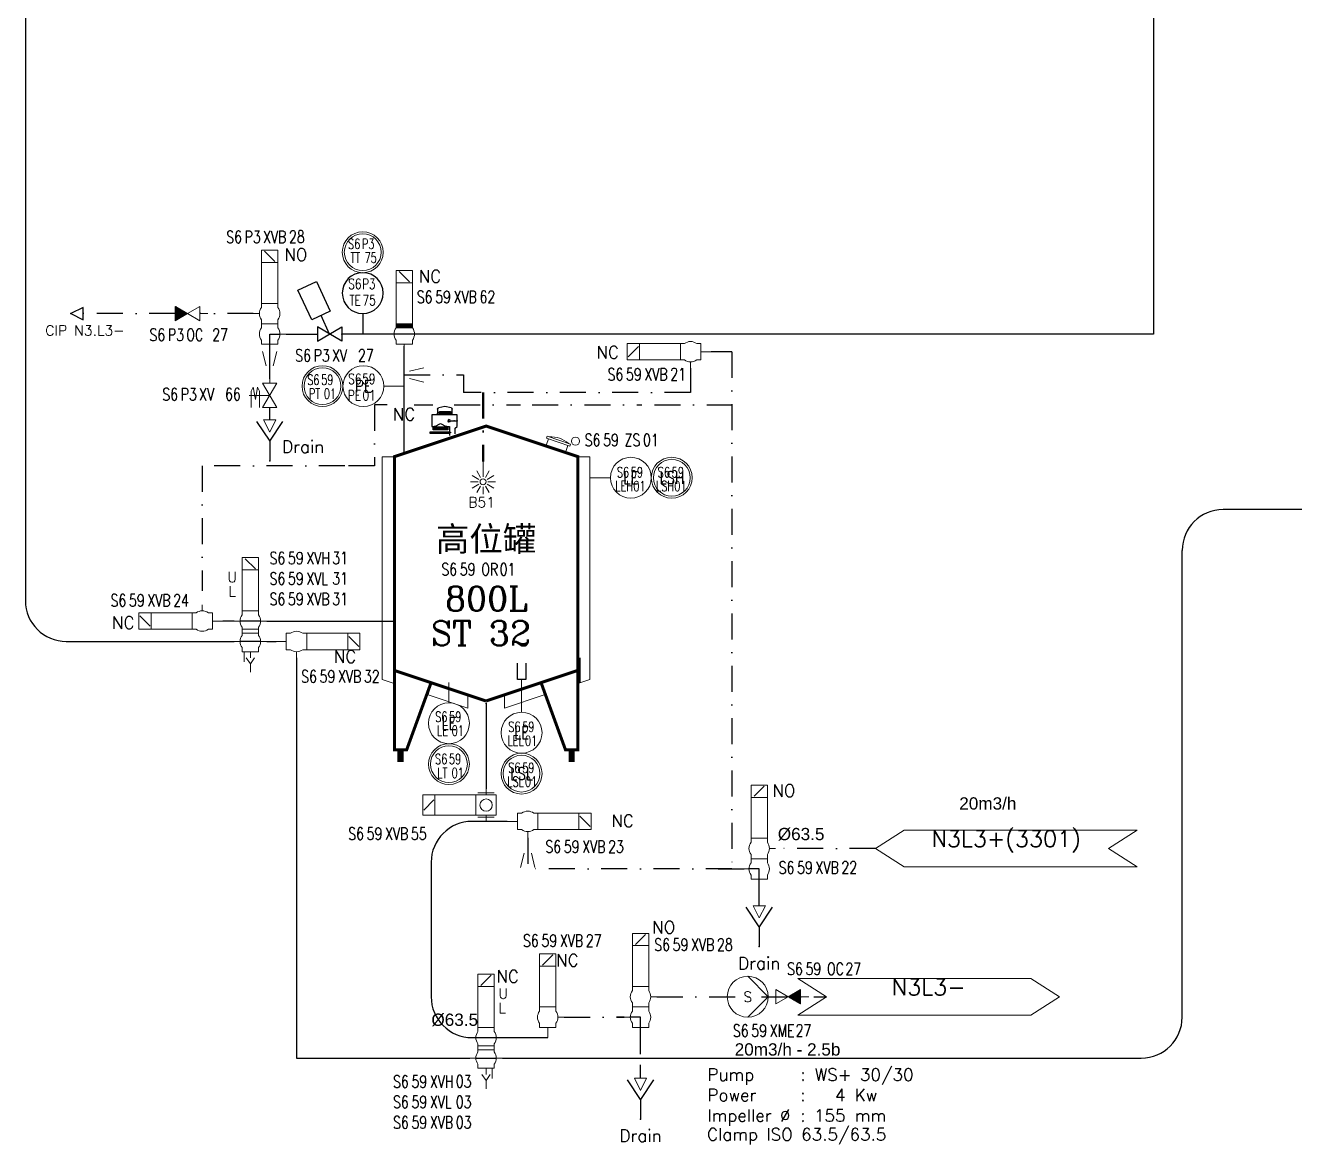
# Model space of a CAD drawing. Header units: inches. Extents: x 16718 to 18814, y 21622 to 22944.
# Drawn here: x 17783.8 to 18094.1, y 21674.8 to 21948.5 of the extents above; entities that cross this region are included whole.
import ezdxf
from ezdxf.enums import TextEntityAlignment as Align

# ---------------------------------------------------------------- set-up
doc = ezdxf.new("R2010")
doc.units = ezdxf.units.IN
doc.header["$MEASUREMENT"] = 0
doc.linetypes.add('ACAD_ISO02W100', pattern=[15, 12, -3])
doc.linetypes.add('DASHDOT2', pattern=[12.7, 6.35, -3.175, 0, -3.175])
for name, color, linetype, lineweight in [('17 Pipe CIP', 4, 'DASHDOT2', 50), ('19 Pipe Process', 30, 'Continuous', 30), ('31 Equipment', 7, 'Continuous', 9), ('33 Instruments Labels', 7, 'Continuous', 9)]:
    doc.layers.add(name, color=color, linetype=linetype, lineweight=lineweight)
for name, color, linetype in [('CUVERIE', 7, 'Continuous'), ('DIAMETRE', 7, 'Continuous'), ('LIBELLE-INSTRUM', 7, 'Continuous'), ('MATERIEL-DIVERS', 7, 'Continuous'), ('POMPES-PROCESS', 7, 'Continuous'), ('REPERES', 7, 'Continuous'), ('techn-data', 7, 'Continuous'), ('TEXTES', 7, 'Continuous'), ('TUYAUTERIE-EGOUT', 32, 'Continuous'), ('TUYAUTERIE-GAZ', 3, 'Continuous'), ('TUYAUTERIE-NEP', 4, 'DASHDOT2'), ('TUYAUTERIE-PROCESS', 30, 'Continuous'), ('TXT_FR', 7, 'Continuous'), ('VANNES', 7, 'Continuous')]:
    doc.layers.add(name, color=color, linetype=linetype)
doc.layers.get('REPERES').off()
doc.styles.add('ROMANC', font='romanc')
doc.styles.add('ROMANS', font='ROMANS.SHX')
doc.styles.add('ROMANT', font='romant')
doc.styles.get("Standard").update_dxf_attribs({"font": 'arial.ttf'})
doc.styles.add('USER1', font='TXT.SHX', dxfattribs={"bigfont": 'gbcbig.shx'})
pattern_1 = [(45, (0, 0), (-0.02245064, 0.02245064), [])]

# ---------------------------------------------------------------- blocks, each defined once
blk = doc.blocks.new('EGOUT')
at = {"color": 7}
for p, q in [((-3.2, 9.61), (0, 4.81)), ((0, 4.81), (3.2, 9.61)), ((0, 4.81), (0, 0))]:
    blk.add_line(p, q, dxfattribs=at)
at = {"color": 7, "extrusion": (0, -1, 0)}
blk.add_point((0, 0), dxfattribs=at)
at = {"layer": 'POMPES-PROCESS', "style": 'ROMANS'}
blk.add_attdef('EGOUT', text='', height=3, dxfattribs=at).set_placement((0, -4), align=Align.MIDDLE)
blk = doc.blocks.new('APV-SIGN-ARW-FLOW-1')
at = {"layer": '31 Equipment'}
for p, q in [((-1.5, -1.5), (-1.5, 1.5)), ((-1.5, 1.5), (1.5, 0)), ((1.5, 0), (-1.5, -1.5))]:
    blk.add_line(p, q, dxfattribs=at)
blk = doc.blocks.new('APV-VLV-SSEAT-M+MP42-3')
at = {"layer": '31 Equipment'}
h = blk.add_hatch(dxfattribs=at)
h.set_pattern_fill('ANSI31', color=256, scale=0.01, style=0)
h.set_pattern_definition(pattern_1)
h.paths.add_polyline_path([(2, 2.5), (-2, 2.5), (-2, 1.5), (2, 1.5)])
at = {"layer": '31 Equipment', "ltscale": 38}
for p, q in [((1.25, 15.25), (-1.25, 12.75)), ((-4, 0), (-2.5, 0)), ((-2, 2.5), (-2, 1.5)), ((-2, 1.5), (2, 1.5)), ((2, 2.5), (2, 1.5)), ((-2, -2.5), (-2, -1.5)), ((2, -2.5), (-2, -2.5)), ((-2, -2.5), (2, -2.5)), ((0, -2.5), (0, -5)), ((2, -2.5), (2, -1.5))]:
    blk.add_line(p, q, dxfattribs=at)
at = {"layer": '31 Equipment', "lineweight": 30}
blk.add_line((-2.5, 0), (2.5, 0), dxfattribs=at)
at = {"layer": '31 Equipment'}
blk.add_line((2.5, 0), (4, 0), dxfattribs=at)
at = {"layer": '31 Equipment', "ltscale": 38}
for points in [[(-2, 12.5), (2, 12.5), (2, 15.5), (-2, 15.5)], [(-2, 2.5), (2, 2.5), (2, 12.5), (-2, 12.5)]]:
    blk.add_lwpolyline(points, close=True, dxfattribs=at)
for start, end in [(143.1301, 216.8699), (323.1301, 36.8699)]:
    blk.add_arc((0, 0), 2.5, start, end, dxfattribs=at)
blk = doc.blocks.new('APV-TNK-GEN-11')
at = {"layer": '31 Equipment', "color": 7}
for points, const_width in [([(-14.94, 21.58), (-21.58, 3.32), (-24.9, 3.32), (-24.9, 83), (0, 91.3), (24.9, 83), (24.9, 3.32), (21.58, 3.32), (14.94, 21.58)], 0.83), ([(-24.9, 24.9), (0, 16.6)], 0.83), ([(24.9, 24.9), (0, 16.6)], 0.83), ([(-23.24, 3.32), (-23.24, 0)], 1.66), ([(23.24, 3.32), (23.24, 0)], 1.66)]:
    blk.add_lwpolyline(points, dxfattribs=dict(at, const_width=const_width))
at = {"layer": '31 Equipment', "ltscale": 38}
blk.add_point((0, 16), dxfattribs=at)
blk = doc.blocks.new('APV-TNK-INSULAT-12')
at = {"layer": '31 Equipment', "color": 7}
for p, q in [((-24.95, 67), (-28.22, 67)), ((-28.22, 67), (-28.22, 6.51)), ((24.95, 67), (28.22, 67)), ((28.22, 67), (28.22, 6.51)), ((-28.22, 6.51), (-24.95, 5.42)), ((28.22, 6.51), (24.95, 5.42)), ((-15.74, 2.35), (-4.98, -1.24)), ((-4.98, -1.24), (-4.98, 2.26)), ((15.74, 2.35), (4.98, -1.24)), ((4.98, -1.24), (4.98, 2.26))]:
    blk.add_line(p, q, dxfattribs=at)
at = {"layer": '31 Equipment'}
for p, q in [((-24.95, 5.42), (-24.95, 67)), ((24.95, 5.42), (24.95, 67)), ((-15.74, 2.35), (-14.94, 5.58)), ((-14.94, 5.58), (-4.98, 2.26)), ((14.94, 5.58), (4.98, 2.26)), ((15.74, 2.35), (14.94, 5.58))]:
    blk.add_line(p, q, dxfattribs=at)
at = {"layer": '31 Equipment', "ltscale": 38}
blk.add_point((0, 0), dxfattribs=at)
blk = doc.blocks.new('APV-TNK-ACC-MANHOLE-1')
at = {"layer": '31 Equipment'}
for p, q in [((-6, 3), (-6, 4)), ((-6, 4), (6, 4)), ((-6, 3), (6, 3)), ((-5, 0), (-5, 3)), ((5, 3), (5, 0)), ((6, 3), (6, 4))]:
    blk.add_line(p, q, dxfattribs=at)
blk.add_arc((0, -8), 13, 67.38014, 112.61986, dxfattribs=at)
blk = doc.blocks.new('SPB')
at = {"color": 7}
for p, q in [((0, -6), (0, 0)), ((-2.598, -9), (-1.302, -8.25)), ((-2.124, -9.624), (-1.062, -8.562)), ((-1.5, -10.098), (-0.75, -8.802)), ((-0.774, -10.398), (-0.39, -8.952)), ((0, -10.5), (0, -9)), ((0.774, -10.398), (0.39, -8.952)), ((1.5, -10.098), (0.75, -8.802)), ((2.124, -9.624), (1.062, -8.562)), ((2.598, -9), (1.302, -8.25))]:
    blk.add_line(p, q, dxfattribs=at)
blk.add_circle((0, -7.5), 1.5, dxfattribs=at)
at = {"color": 7, "extrusion": (0, 1, 0)}
blk.add_point((0, 0), dxfattribs=at)
blk = doc.blocks.new('GOAVEC')
at = {"layer": 'MATERIEL-DIVERS'}
for p, q in [((0, 8.4), (0, 10.68)), ((0.48, 11.27), (3, 11.77)), ((3, 11.77), (5.52, 11.27)), ((6, 10.68), (6, 8.4)), ((-0.74, 6), (-2.03, 6)), ((-2, 8.4), (8.4, 8.4)), ((-2, 3.6), (-2, 8.4)), ((0, 9.21), (6, 9.21)), ((5.28, 9.71), (0.72, 9.71)), ((0.72, 9.71), (0.72, 8.7)), ((0.72, 8.7), (5.28, 8.7)), ((5.28, 8.7), (5.28, 9.71)), ((8.4, 8.4), (8.4, 3.6)), ((-1.2, 3), (-2, 3.6)), ((-1.2, 0.7), (-1.2, 3)), ((0.76, 1.27), (0.76, 1.01)), ((1.2, 1.27), (0.76, 1.27)), ((0.76, 1.01), (1.2, 1.01)), ((9, 1.52), (1.19, 1.52)), ((1.19, 1.01), (1.19, 0.72)), ((1.19, 0.72), (9, 0.72)), ((2.26, 3.6), (1.2, 3.6)), ((1.2, 3.6), (1.2, 1.27)), ((1.2, 1.01), (1.2, 0)), ((1.8, 3.49), (1.8, 2.29)), ((7.8, 3.49), (1.8, 3.49)), ((1.8, 2.89), (7.8, 2.89)), ((1.8, 2.29), (7.8, 2.29)), ((4.8, 4.8), (2.53, 3.66)), ((7.07, 3.66), (4.8, 4.8)), ((8.4, 3.6), (7.34, 3.6)), ((7.8, 2.29), (7.8, 3.49)), ((9, 0.72), (9, 1.52))]:
    blk.add_line(p, q, dxfattribs=at)
for centre, start, end in [((0.6, 10.68), 101.3099, 180), ((5.4, 10.68), 0, 78.6901), ((2.26, 4.2), 270, 296.5651), ((7.34, 4.2), 243.4349, 270)]:
    blk.add_arc(centre, 0.6, start, end, dxfattribs=at)
at = {"layer": 'MATERIEL-DIVERS', "color": 7, "extrusion": (-1, 0, 0)}
blk.add_point((-2, 6), dxfattribs=at)
at = {"layer": 'MATERIEL-DIVERS', "color": 2}
for p in [(-2, 6), (6, 9), (9, 1)]:
    blk.add_point(p, dxfattribs=at)
at = {"layer": 'MATERIEL-DIVERS', "color": 7, "extrusion": (1, 0, 0)}
for p in [(6, 9), (9, 1)]:
    blk.add_point(p, dxfattribs=at)
at = {"layer": 'MATERIEL-DIVERS', "xscale": 0.2499010929244832, "yscale": 0.2499010929244832, "zscale": 0.2499010929244832, "rotation": 90}
blk.add_blockref('SPB', (-0.74, 6), dxfattribs=at)
blk = doc.blocks.new('APV-VLV-SSEAT-SW41-3')
at = {"layer": '31 Equipment', "ltscale": 38}
for p, q in [((1.25, 15.25), (-1.25, 12.75)), ((-2, 2.5), (-2, 1.5)), ((2, 2.5), (2, 1.5)), ((2.5, 0), (4, 0)), ((-2, -2.5), (-2, -1.5)), ((2, -2.5), (-2, -2.5)), ((-2, -2.5), (2, -2.5)), ((0, -2.5), (0, -5)), ((2, -2.5), (2, -1.5))]:
    blk.add_line(p, q, dxfattribs=at)
for points in [[(-2, 12.5), (2, 12.5), (2, 15.5), (-2, 15.5)], [(-2, 2.5), (2, 2.5), (2, 12.5), (-2, 12.5)]]:
    blk.add_lwpolyline(points, close=True, dxfattribs=at)
for start, end in [(143.1301, 216.8699), (323.1301, 36.8699)]:
    blk.add_arc((0, 0), 2.5, start, end, dxfattribs=at)
blk = doc.blocks.new('APV-TNK-ACC-SPRAYBALL-1')
at = {"layer": '31 Equipment'}
for p, q in [((0, -3.81), (0, 0)), ((-0.6, -3.97), (-1.53, -2.35)), ((0.6, -3.97), (1.53, -2.35)), ((-1.19, -5), (-3.05, -5)), ((-1.03, -4.4), (-2.65, -3.47)), ((-1.03, -5.6), (-2.65, -6.53)), ((-0.6, -6.03), (-1.53, -7.65)), ((0, -6.19), (0, -8.05)), ((0.6, -6.03), (1.53, -7.65)), ((1.03, -4.4), (2.65, -3.47)), ((1.03, -5.6), (2.65, -6.53)), ((1.19, -5), (3.05, -5))]:
    blk.add_line(p, q, dxfattribs=at)
blk.add_circle((0, -5), 0.738, dxfattribs=at)
blk = doc.blocks.new('APV-INS-M-L-LE1')
at = {"layer": '31 Equipment', "color": 7}
blk.add_line((0, -5), (0, -10), dxfattribs=at)
blk.add_circle((0, 0), 5, dxfattribs=at)
blk = doc.blocks.new('APV-INS-F-L-LT')
at = {"layer": '31 Equipment'}
for radius in [5, 4.5]:
    blk.add_circle((0, 0), radius, dxfattribs=at)
blk = doc.blocks.new('APV-FCE-GEN-REDCON-1')
at = {"layer": '31 Equipment', "color": 7}
for p, q in [((-2.5, 2.5), (2.5, 1.25)), ((2.5, 1.25), (2.5, 1.25)), ((2.5, -1.25), (-2.5, -2.5))]:
    blk.add_line(p, q, dxfattribs=at)
blk = doc.blocks.new('APV-INS-M-L-PE')
at = {"layer": '31 Equipment', "color": 7}
blk.add_line((0, -5), (0, -10), dxfattribs=at)
blk.add_circle((0, 0), 5, dxfattribs=at)
at = {"layer": '33 Instruments Labels', "style": 'ROMANS', "width": 0.8, "flags": 8}
blk.add_attdef('PE', text='', height=3, dxfattribs=at).set_placement((0, 0), align=Align.MIDDLE)
blk = doc.blocks.new('APV-INS-F-L-PT')
at = {"layer": '31 Equipment'}
for radius in [5, 4.5]:
    blk.add_circle((0, 0), radius, dxfattribs=at)
blk = doc.blocks.new('APV-VLV-SSEAT-SW43-41')
at = {"layer": '31 Equipment', "ltscale": 38}
for p, q in [((1.25, 20.25), (-1.25, 17.75)), ((-2, 7.5), (-2, 6.5)), ((2, 7.5), (2, 6.5)), ((-2, 2.5), (-2, 3.5)), ((2, 2.5), (2, 3.5)), ((2.5, 5), (4, 5)), ((-2.5, 0), (-4, 0)), ((-2, 2.5), (2, 2.5)), ((-2, 2.5), (-2, 1.5)), ((2, 2.5), (2, 1.5)), ((-2, -1.5), (-2, -2.5)), ((-2, -2.5), (2, -2.5)), ((0, -2.5), (0, -5)), ((2, -1.5), (2, -2.5))]:
    blk.add_line(p, q, dxfattribs=at)
at = {"layer": '31 Equipment', "lineweight": 30}
for p, q in [((0, 0), (-2.5, 0)), ((0, -2.5), (0, 0))]:
    blk.add_line(p, q, dxfattribs=at)
at = {"layer": '31 Equipment', "ltscale": 38}
for points in [[(-2, 17.5), (2, 17.5), (2, 20.5), (-2, 20.5)], [(-2, 7.5), (2, 7.5), (2, 17.5), (-2, 17.5)]]:
    blk.add_lwpolyline(points, close=True, dxfattribs=at)
for centre, start, end in [((0, 5), 143.1301, 216.8699), ((0, 5), 323.1301, 36.8699), ((0, 0), 143.1301, 216.8699), ((0, 0), 323.1301, 36.8699)]:
    blk.add_arc(centre, 2.5, start, end, dxfattribs=at)
blk = doc.blocks.new('APV-VLV-DSEAT-DA34-3')
at = {"layer": '31 Equipment', "ltscale": 38}
for p, q in [((1.25, 20.25), (-1.25, 17.75)), ((-2, 7.5), (-2, 6.5)), ((2, 7.5), (2, 6.5)), ((-4, 5), (-2.5, 5)), ((-2, 3), (-2, 3.5)), ((2, 3), (2, 3.5)), ((4, 5), (2.5, 5)), ((-2, 2), (-2, 1.5)), ((2, 2), (2, 1.5)), ((-4, 0), (-2.5, 0)), ((-2, -2.5), (-2, -1.5)), ((-2, -2.5), (2, -2.5)), ((0, -2.5), (0, -4)), ((1.5, -2.5), (1.5, -5)), ((2, -2.5), (2, -1.5)), ((2.5, 0), (4, 0)), ((0, -5.5), (-1, -4)), ((1, -4), (0, -5.5)), ((0, -5.5), (0, -7.5))]:
    blk.add_line(p, q, dxfattribs=at)
at = {"layer": '31 Equipment', "lineweight": 30}
for p, q in [((-2.5, 5), (2.5, 5)), ((-2.5, 0), (2.5, 0))]:
    blk.add_line(p, q, dxfattribs=at)
at = {"layer": '31 Equipment', "ltscale": 38}
for points in [[(-2, 17.5), (2, 17.5), (2, 20.5), (-2, 20.5)], [(-2, 7.5), (2, 7.5), (2, 17.5), (-2, 17.5)], [(-2, 3), (2, 3), (2, 2), (-2, 2)]]:
    blk.add_lwpolyline(points, close=True, dxfattribs=at)
for centre, start, end in [((0, 5), 143.1301, 216.8699), ((0, 5), 323.1301, 36.8699), ((0, 0), 143.1301, 216.8699), ((0, 0), 323.1301, 36.8699)]:
    blk.add_arc(centre, 2.5, start, end, dxfattribs=at)
at = {"layer": '31 Equipment', "style": 'ROMANS', "flags": 8}
for tag, p in [('U', (3, 14.5)), ('L', (3, 11))]:
    blk.add_attdef(tag, p, '', height=2.5, dxfattribs=at)
blk = doc.blocks.new('APV-INS-M-L-LE2')
at = {"layer": '31 Equipment', "color": 7}
blk.add_line((5, 0), (13, 0), dxfattribs=at)
at = {"layer": '31 Equipment', "lineweight": 25}
blk.add_lwpolyline([(17, 1), (13, 1), (13, 0), (13, -1), (17, -1)], dxfattribs=at)
at = {"layer": '31 Equipment', "color": 7}
blk.add_circle((0, 0), 5, dxfattribs=at)
at = {"layer": '33 Instruments Labels', "style": 'ROMANS', "width": 0.8}
blk.add_attdef('LE?', text='', height=3, dxfattribs=at).set_placement((0, 0), align=Align.MIDDLE)
blk = doc.blocks.new('APV-INS-F-L-LS')
at = {"layer": '31 Equipment'}
for radius in [5, 4.5]:
    blk.add_circle((0, 0), radius, dxfattribs=at)
at = {"layer": '33 Instruments Labels', "style": 'ROMANS', "width": 0.8}
blk.add_attdef('LS?', text='', height=3, dxfattribs=at).set_placement((0, 0), align=Align.MIDDLE)
blk = doc.blocks.new('REPNORM')
at = {"layer": 'TEXTES', "style": 'ROMANS', "width": 0.75}
for tag, p in [('ZONE', (-9.75, -1.25)), ('SOUSZONE', (-5.25, -1.25)), ('ELEMENT', (0, -1.25)), ('NUM', (4.5, -1.25))]:
    blk.add_attdef(tag, p, '', height=3, dxfattribs=at)
blk = doc.blocks.new('REPNORM1')
at = {"layer": 'TEXTES', "style": 'ROMANS', "width": 0.75}
for tag, p in [('ZONE', (-9.75, -1.25)), ('SOUSZONE', (-5.25, -1.25)), ('ELEMENT', (-0.75, -1.25)), ('NUM', (5.59, -1.22))]:
    blk.add_attdef(tag, p, '', height=3, dxfattribs=at)
blk = doc.blocks.new('REPINS')
at = {"layer": 'TEXTES', "style": 'ROMANS', "width": 0.75}
for tag, p in [('ZONE', (-3.3, 1)), ('SOUSZONE', (0.1, 1)), ('NUM', (0.2, -3))]:
    blk.add_attdef(tag, p, '', height=2.5, dxfattribs=at)
blk.add_attdef('ELEMENT', text='', height=2.5, dxfattribs=at).set_placement((-0.2, -3), align=Align.RIGHT)
blk = doc.blocks.new('REPINS2')
at = {"layer": 'TEXTES', "style": 'ROMANS', "width": 0.7}
for tag, p in [('ZONE', (-3.35, 0.8)), ('SOUSZONE', (0.05, 0.8)), ('NUM', (0.7, -2.6))]:
    blk.add_attdef(tag, p, '', height=2.5, dxfattribs=at)
blk.add_attdef('ELEMENT', text='', height=2.5, dxfattribs=at).set_placement((-1.56, -2.59), align=Align.CENTER)
blk = doc.blocks.new('APV-VLV-BFLY-SVS-3')
at = {"layer": '31 Equipment', "ltscale": 38}
for p, q in [((1.25, 15.25), (-1.25, 12.75)), ((-2.5, 0), (-4, 0)), ((2.5, 2.5), (-2.5, 2.5)), ((-2.5, 2.5), (-2.5, -2.5)), ((2.5, -2.5), (2.5, 2.5)), ((2.5, 0), (4, 0)), ((-2.5, -2.5), (2.5, -2.5))]:
    blk.add_line(p, q, dxfattribs=at)
at = {"layer": '31 Equipment'}
for p, q in [((-3, 2), (-3, -2)), ((3, -2), (3, 2))]:
    blk.add_line(p, q, dxfattribs=at)
at = {"layer": '31 Equipment', "ltscale": 38}
for points in [[(-2.5, 12.5), (2.5, 12.5), (2.5, 15.5), (-2.5, 15.5)], [(-2.5, 2.5), (2.5, 2.5), (2.5, 12.5), (-2.5, 12.5)]]:
    blk.add_lwpolyline(points, close=True, dxfattribs=at)
blk.add_circle((0, 0), 1.5, dxfattribs=at)
blk = doc.blocks.new('APV-INS-POS-GEN-1')
at = {"layer": '31 Equipment', "color": 5}
blk.add_circle((0, 0), 1, dxfattribs=at)
blk = doc.blocks.new('APV-PMP-GEN-CENTRI-1')
at = {"layer": '31 Equipment', "ltscale": 38}
for p, q in [((5, 0), (0, 5)), ((-5, 0), (-7, 0)), ((5, 0), (0, -5)), ((5, 0), (7, 0))]:
    blk.add_line(p, q, dxfattribs=at)
blk.add_circle((0, 0), 5, dxfattribs=at)
at = {"layer": '31 Equipment', "style": 'ROMANT', "flags": 8}
blk.add_attdef('I', text='', height=2.5, dxfattribs=at).set_placement((0, 0), align=Align.MIDDLE)
blk = doc.blocks.new('APV-FCE-NRV-GEN-1')
at = {"layer": '31 Equipment'}
h = blk.add_hatch(dxfattribs=at)
h.set_pattern_fill('ANSI31', color=256, scale=0.01, style=0)
h.set_pattern_definition(pattern_1)
h.paths.add_polyline_path([(3, 1.75), (3, -1.75), (0, 0)])
at = {"layer": '31 Equipment', "linetype": 'ACAD_ISO02W100', "ltscale": 38}
for p, q in [((-3, 0), (-5, 0)), ((0, 0), (-3, 1.75)), ((-3, 1.75), (-3, -1.75)), ((0, 0), (-3, -1.75)), ((0, 0), (3, 1.75)), ((0, 0), (3, -1.75)), ((3, 1.75), (3, -1.75)), ((3, 0), (5, 0))]:
    blk.add_line(p, q, dxfattribs=at)
blk = doc.blocks.new('APV-SIGN-ARW-DWG-1')
at = {"layer": '31 Equipment'}
for p, q in [((-32, 4.49), (25, 4.49)), ((-32, 4.49), (-25, 0)), ((25, 4.49), (32, 0)), ((-25, 0), (-32, -4.49)), ((32, 0), (25, -4.49)), ((-32, -4.49), (25, -4.49))]:
    blk.add_line(p, q, dxfattribs=at)
at = {"layer": '31 Equipment', "style": 'ROMANS', "width": 0.8}
for tag, p in [('TEXT1', (0, 0.37)), ('TEXT2', (0, -3.63))]:
    blk.add_attdef(tag, text='', height=3, dxfattribs=at).set_placement(p, align=Align.CENTER)
blk = doc.blocks.new('TEXT-PUMP_caract_ANGLAIS')
at = {"layer": 'techn-data', "style": 'ROMANS'}
for s, p in [('Pump', (-22, 9)), ('Power', (-22, 4)), ('Kw', (14, 4)), ('Impeller %%C', (-22, -1)), ('mm', (14, -1))]:
    blk.add_text(s, height=3, dxfattribs=at).set_placement(p)
for p in [(2, 9), (2, 4), (2, -1)]:
    blk.add_text(':', height=3, dxfattribs=at).set_placement(p, align=Align.RIGHT)
blk.add_attdef('Type', (4.23, 9), '', height=3, dxfattribs=at)
for tag, p in [('Pui', (11.76, 4)), ('Dia', (11.76, -1))]:
    blk.add_attdef(tag, text='', height=3, dxfattribs=at).set_placement(p, align=Align.RIGHT)
blk = doc.blocks.new('APV-VLV-SOLV-22-1')
at = {"layer": '31 Equipment', "linetype": 'ACAD_ISO02W100', "ltscale": 38}
for p, q in [((-1, 4.5), (-2, 4)), ((-2, 4), (1, 3.5)), ((-2, 3), (1, 3.5)), ((3, 4.5), (-1, 4.5)), ((0, 0), (0, 5)), ((-1, 2.5), (-2, 3)), ((3, 2.5), (-1, 2.5))]:
    blk.add_line(p, q, dxfattribs=at)
at = {"layer": '31 Equipment', "ltscale": 38}
for p, q in [((-3, 0), (-4, 0)), ((3, 0), (4, 0))]:
    blk.add_line(p, q, dxfattribs=at)
at = {"layer": '31 Equipment'}
for p, q in [((-3, 1.734), (-3, -1.734)), ((-3, -1.734), (3, 1.734)), ((3, -1.734), (-3, 1.734)), ((3, 1.734), (3, -1.734))]:
    blk.add_line(p, q, dxfattribs=at)
blk = doc.blocks.new('INSTR-M-L-TE')
at = {"color": 7, "extrusion": (0, -1, 0)}
blk.add_point((0, -10), dxfattribs=at)
at = {"layer": 'MATERIEL-DIVERS', "color": 7}
blk.add_line((0, -5), (0, -10), dxfattribs=at)
blk.add_circle((0, 0), 5, dxfattribs=at)
at = {"layer": 'LIBELLE-INSTRUM', "style": 'ROMANS', "width": 0.8, "flags": 8}
blk.add_attdef('TE', text='', height=3, dxfattribs=at).set_placement((0, 0), align=Align.MIDDLE)
blk = doc.blocks.new('APV-INS-F-L-TT')
at = {"layer": '31 Equipment'}
for radius in [5, 4.5]:
    blk.add_circle((0, 0), radius, dxfattribs=at)
blk = doc.blocks.new('VANNE SIEGE INCLINE')
at = {"color": 7}
for p, q in [((-3, 1.73), (-3, -1.73)), ((-3, -1.73), (3, 1.73)), ((3, -1.73), (-3, 1.73)), ((3, 1.73), (3, -1.73))]:
    blk.add_line(p, q, dxfattribs=at)
at = {"color": 7, "extrusion": (-1, 0, 0)}
blk.add_point((-3, 0), dxfattribs=at)
at = {"color": 7, "extrusion": (1, 0, 0)}
blk.add_point((3, 0), dxfattribs=at)
at = {"layer": 'VANNES'}
for p, q in [((3.23, 12.84), (-0.15, 5.59)), ((7.76, 10.73), (3.23, 12.84)), ((4.38, 3.47), (7.76, 10.73)), ((-0.15, 5.59), (4.38, 3.47)), ((0, 0), (2.11, 4.53))]:
    blk.add_line(p, q, dxfattribs=at)
blk = doc.blocks.new('FLE23-A')
at = {"color": 7}
for p, q in [((0, 1.5), (-3, 0)), ((-3, 0), (0, -1.5)), ((0, -1.5), (0, 1.5))]:
    blk.add_line(p, q, dxfattribs=at)
at = {"layer": 'MATERIEL-DIVERS', "color": 7, "extrusion": (-1, 0, 0)}
blk.add_point((-3, 0), dxfattribs=at)
at = {"layer": 'MATERIEL-DIVERS', "color": 2}
for p in [(-3, 0), (0, 0)]:
    blk.add_point(p, dxfattribs=at)
at = {"layer": 'MATERIEL-DIVERS', "color": 7, "extrusion": (1, 0, 0)}
blk.add_point((0, 0), dxfattribs=at)

msp = doc.modelspace()

# ---------------------------------------------------------------- linework, layer by layer
at = {"layer": '17 Pipe CIP'}
msp.add_line((17895.66, 21858.69), (17895.66, 21841.89), dxfattribs=at)
at = {"layer": '19 Pipe Process'}
for p, q in [((17834.77, 21802.84), (17832.01, 21802.84)), ((17842.77, 21802.84), (17873.99, 21802.84)), ((17842.77, 21797.84), (17845.06, 21797.84)), ((17850.06, 21793.84), (17850.06, 21695.97)), ((17896.4, 21782.85), (17896.4, 21761.85)), ((17901.59, 21753.85), (17892.97, 21753.85)), ((17882.97, 21743.85), (17882.97, 21710.97))]:
    msp.add_line(p, q, dxfattribs=at)
for points in [[(17783.76, 22109.11), (17783.76, 21807.84)], [(18066.59, 21705.97), (18066.59, 21820.1)], [(17793.76, 21797.84), (17834.77, 21797.84)], [(17892.4, 21700.97), (17911.47, 21700.97)], [(17850.06, 21695.97), (17892.4, 21695.97)], [(17900.4, 21695.97), (18056.59, 21695.97)]]:
    msp.add_lwpolyline(points, dxfattribs=at)
at = {"layer": '19 Pipe Process', "ltscale": 2}
msp.add_lwpolyline([(18679.38, 21830.1), (18076.59, 21830.1)], dxfattribs=at)
at = {"layer": '19 Pipe Process'}
for centre, start, end in [((18076.59, 21820.1), 90, 180), ((17793.76, 21807.84), 180, 270), ((17892.97, 21743.85), 90, 180), ((17892.97, 21710.97), 180, 270), ((18056.59, 21705.97), 270, 0)]:
    msp.add_arc(centre, 10, start, end, dxfattribs=at)
at = {"layer": 'CUVERIE'}
msp.add_line((17919.4, 21787.85), (17919.4, 21793.85), dxfattribs=at)
at = {"layer": 'TUYAUTERIE-EGOUT'}
for p, q in [((17843.49, 21852.03), (17843.49, 21855.03)), ((17963.18, 21733.23), (17963.18, 21739.73)), ((17934.16, 21696.97), (17934.16, 21703.47)), ((17934.16, 21691.05), (17934.16, 21694.3))]:
    msp.add_line(p, q, dxfattribs=at)
at = {"layer": 'TUYAUTERIE-GAZ'}
for p, q in [((17843.49, 21862.03), (17843.49, 21873.03)), ((17847.49, 21873.03), (17855.15, 21873.03)), ((17876.4, 21843.85), (17876.4, 21870.07))]:
    msp.add_line(p, q, dxfattribs=at)
msp.add_lwpolyline([(18039.43, 22154.21), (18059.56, 22154.21), (18059.56, 21873.03), (17861.15, 21873.03)], dxfattribs=at)
at = {"layer": 'TUYAUTERIE-NEP'}
for p, q in [((17820.41, 21878.03), (17797.85, 21878.03)), ((17839.49, 21878.03), (17826.41, 21878.03)), ((17956.47, 21868.69), (17951.4, 21868.69)), ((17956.47, 21868.69), (17956.47, 21742.23)), ((17876.4, 21863.03), (17890.85, 21863.03)), ((17890.85, 21863.03), (17890.85, 21858.69)), ((17946.4, 21864.69), (17946.4, 21858.69)), ((17946.4, 21858.69), (17890.85, 21858.69)), ((17878.85, 21855.69), (17883.39, 21855.69)), ((17888.62, 21855.69), (17904.79, 21855.69)), ((17907.66, 21855.69), (17934.45, 21855.69)), ((17937.6, 21855.69), (17956.47, 21855.69)), ((17861.88, 21840.8), (17827.01, 21840.8)), ((17827.01, 21840.8), (17827.01, 21810.21)), ((17906.59, 21749.85), (17906.59, 21742.23)), ((17991.59, 21747.23), (17967.18, 21747.23)), ((17956.47, 21742.23), (17906.59, 21742.23)), ((17953.18, 21742.23), (17960.18, 21742.23)), ((17938.16, 21710.97), (17979.61, 21710.97)), ((17973.37, 21710.97), (17972.47, 21710.97)), ((17915.47, 21705.97), (17930.16, 21705.97)), ((17930.16, 21705.97), (17928.29, 21705.97))]:
    msp.add_line(p, q, dxfattribs=at)
msp.add_lwpolyline([(17872.23, 21855.69), (17869.09, 21855.69), (17869.09, 21840.8), (17861.88, 21840.8)], dxfattribs=at)

# ---------------------------------------------------------------- block references
at = {"layer": '31 Equipment'}
msp.add_blockref('APV-TNK-ACC-SPRAYBALL-1', (17895.66, 21841.89), dxfattribs=at)
msp.add_blockref('APV-PMP-GEN-CENTRI-1', (17960.38, 21710.97), dxfattribs=at).add_auto_attribs({'I': 'S'})
at = {"layer": '33 Instruments Labels', "xscale": -1}
for name, p in [('INSTR-M-L-TE', (17866.24, 21883.03)), ('APV-INS-POS-GEN-1', (17918.26, 21846.84))]:
    msp.add_blockref(name, p, dxfattribs=at)
at = {"layer": '33 Instruments Labels'}
for name, p in [('APV-INS-F-L-PT', (17856.4, 21860.28)), ('APV-INS-F-L-LT', (17887.32, 21767.85))]:
    msp.add_blockref(name, p, dxfattribs=at)
ref = msp.add_blockref('APV-INS-M-L-PE', (17866.4, 21860.28), dxfattribs=dict(at, rotation=90))
ref.add_attrib('PE', 'PE', dxfattribs={"height": 3, "style": 'ROMANS', "width": 0.8, "flags": 8}).set_placement((17866.4, 21860.28), align=Align.MIDDLE)
ref = msp.add_blockref('APV-INS-M-L-LE1', (17931.8, 21837.89), dxfattribs=dict(at, xscale=-1, rotation=270))
ref.add_attrib('LE?', 'LE', dxfattribs={"height": 3, "style": 'ROMANS', "width": 0.8}).set_placement((17931.8, 21837.89), align=Align.MIDDLE)
ref = msp.add_blockref('APV-INS-F-L-LS', (17941.8, 21837.89), dxfattribs=dict(at, xscale=-1))
ref.add_attrib('LS?', 'LSH', dxfattribs={"height": 3, "style": 'ROMANS', "width": 0.8}).set_placement((17941.8, 21837.89), align=Align.MIDDLE)
ref = msp.add_blockref('APV-INS-M-L-LE2', (17905.08, 21775.53), dxfattribs=dict(at, xscale=-1, rotation=270))
ref.add_attrib('LE?', 'LE', dxfattribs={"height": 3, "style": 'ROMANS', "width": 0.8}).set_placement((17905.08, 21775.53), align=Align.MIDDLE)
ref = msp.add_blockref('APV-INS-M-L-LE1', (17887.32, 21777.85), dxfattribs=dict(at, rotation=180))
ref.add_attrib('LE?', 'LE', dxfattribs={"height": 3, "style": 'ROMANS', "width": 0.8}).set_placement((17887.32, 21777.85), align=Align.MIDDLE)
ref = msp.add_blockref('APV-INS-F-L-LS', (17905.08, 21765.53), dxfattribs=dict(at, xscale=-1, rotation=90))
ref.add_attrib('LS?', 'LSL', dxfattribs={"height": 3, "style": 'ROMANS', "width": 0.8}).set_placement((17905.08, 21765.53), align=Align.MIDDLE)
at = {"layer": 'CUVERIE'}
for name, p, xscale, yscale, zscale in [('GOAVEC', (17888.14, 21848.23), -0.5999999999999995, 0.5999999999999995, 0.5999999999999995), ('APV-TNK-GEN-11', (17896.4, 21768.35), -0.9, 0.9, 0.9), ('APV-TNK-INSULAT-12', (17896.4, 21782.67), -0.9, 0.9, 0.9)]:
    msp.add_blockref(name, p, dxfattribs=dict(at, xscale=xscale, yscale=yscale, zscale=zscale))
at = {"layer": 'CUVERIE', "xscale": -0.5, "yscale": 0.5, "zscale": 0.5, "rotation": 340.6180997303045}
msp.add_blockref('APV-TNK-ACC-MANHOLE-1', (17913.54, 21845.17), dxfattribs=at)
at = {"layer": 'MATERIEL-DIVERS', "xscale": -1}
for name, p in [('VANNE SIEGE INCLINE', (17858.15, 21873.03)), ('APV-FCE-NRV-GEN-1', (17823.41, 21878.03))]:
    msp.add_blockref(name, p, dxfattribs=at)
at = {"layer": 'MATERIEL-DIVERS'}
msp.add_blockref('FLE23-A', (17797.85, 21878.03), dxfattribs=at)
for p, xscale, yscale, zscale, rotation in [((17843.49, 21867.03), -0.7000000000000455, 0.7000000000000455, 0.7000000000000455, 90), ((17879.4, 21863.03), 0.7, 0.7, 0.7, 180), ((17906.59, 21744.35), 0.7, 0.7, 0.7, 90)]:
    msp.add_blockref('APV-FCE-GEN-REDCON-1', p, dxfattribs=dict(at, xscale=xscale, yscale=yscale, zscale=zscale, rotation=rotation))
ref = msp.add_blockref('EGOUT', (17843.49, 21842.03), dxfattribs=at)
ref.add_attrib('EGOUT', 'Drain', dxfattribs={"layer": 'POMPES-PROCESS', "height": 3, "style": 'ROMANS'}).set_placement((17851.68, 21845.53), align=Align.MIDDLE)
at = {"layer": 'MATERIEL-DIVERS', "rotation": 270}
msp.add_blockref('APV-SIGN-ARW-FLOW-1', (17843.49, 21850.53), dxfattribs=at)
at = {"layer": 'MATERIEL-DIVERS'}
ref = msp.add_blockref('APV-SIGN-ARW-DWG-1', (18023.59, 21747.23), dxfattribs=dict(at, xscale=-1))
ref.add_attrib('TEXT1', 'N3L3+(3301)', dxfattribs={"layer": '31 Equipment', "height": 4, "style": 'USER1'}).set_placement((18023.59, 21747.61), align=Align.CENTER)
ref = msp.add_blockref('EGOUT', (17963.18, 21723.23), dxfattribs=dict(at, xscale=-1))
ref.add_attrib('EGOUT', 'Drain', dxfattribs={"layer": 'POMPES-PROCESS', "height": 3, "style": 'ROMANS'}).set_placement((17963.18, 21719.23), align=Align.MIDDLE)
at = {"layer": 'MATERIEL-DIVERS', "xscale": -1}
for name, p, rotation in [('APV-SIGN-ARW-FLOW-1', (17963.18, 21731.73), 90), ('APV-FCE-NRV-GEN-1', (17970.28, 21710.97), 180), ('APV-SIGN-ARW-FLOW-1', (17934.16, 21689.55), 90)]:
    msp.add_blockref(name, p, dxfattribs=dict(at, rotation=rotation))
at = {"layer": 'MATERIEL-DIVERS'}
ref = msp.add_blockref('APV-SIGN-ARW-DWG-1', (18004.61, 21710.97), dxfattribs=at)
ref.add_attrib('TEXT1', 'N3L3-', dxfattribs={"layer": '31 Equipment', "height": 4, "style": 'USER1'}).set_placement((18004.61, 21711.34), align=Align.CENTER)
ref = msp.add_blockref('EGOUT', (17934.16, 21681.05), dxfattribs=dict(at, xscale=-1))
ref.add_attrib('EGOUT', 'Drain', dxfattribs={"layer": 'POMPES-PROCESS', "height": 3, "style": 'ROMANS'}).set_placement((17934.16, 21677.05), align=Align.MIDDLE)
at = {"layer": 'REPERES'}
for name, p, values in [('REPNORM1', (17842.61, 21896.53), {'ZONE': 'S6', 'SOUSZONE': 'P3', 'ELEMENT': 'XVB', 'NUM': '28'}), ('REPINS2', (17865.99, 21893.03), {'ZONE': 'S6', 'SOUSZONE': 'P3', 'NUM': '75', 'ELEMENT': 'TT'}), ('REPNORM1', (17889.2, 21881.84), {'ZONE': 'S6', 'SOUSZONE': '59', 'ELEMENT': 'XVB', 'NUM': '62'}), ('REPNORM1', (17823.85, 21872.58), {'ZONE': 'S6', 'SOUSZONE': 'P3', 'ELEMENT': 'OC', 'NUM': '27'}), ('REPNORM1', (17859.49, 21867.53), {'ZONE': 'S6', 'SOUSZONE': 'P3', 'ELEMENT': 'XV', 'NUM': '27'}), ('REPINS2', (17856.02, 21859.79), {'ZONE': 'S6', 'SOUSZONE': '59', 'NUM': '01', 'ELEMENT': 'PT'}), ('REPINS', (17866.02, 21859.79), {'ZONE': 'S6', 'SOUSZONE': '59', 'ELEMENT': 'PE', 'NUM': '01'}), ('REPNORM1', (17935.84, 21862.92), {'ZONE': 'S6', 'SOUSZONE': '59', 'ELEMENT': 'XVB', 'NUM': '21'}), ('REPNORM1', (17826.99, 21858.03), {'ZONE': 'S6', 'SOUSZONE': 'P3', 'ELEMENT': 'XV', 'NUM': '66'}), ('REPNORM', (17930.26, 21846.84), {'ZONE': 'S6', 'SOUSZONE': '59', 'ELEMENT': 'ZS', 'NUM': '01'}), ('REPINS2', (17931.72, 21837.18), {'ZONE': 'S6', 'SOUSZONE': '59', 'NUM': '01', 'ELEMENT': 'LEH'}), ('REPINS2', (17941.72, 21837.18), {'ZONE': 'S6', 'SOUSZONE': '59', 'NUM': '01', 'ELEMENT': 'LSH'}), ('REPNORM1', (17853.2, 21817.97), {'ZONE': 'S6', 'SOUSZONE': '59', 'ELEMENT': 'XVH', 'NUM': '31'}), ('REPNORM', (17895.22, 21815.24), {'ZONE': 'S6', 'SOUSZONE': '59', 'ELEMENT': 'OR', 'NUM': '01'}), ('REPNORM1', (17853.2, 21812.97), {'ZONE': 'S6', 'SOUSZONE': '59', 'ELEMENT': 'XVL', 'NUM': '31'}), ('REPNORM1', (17814.32, 21807.63), {'ZONE': 'S6', 'SOUSZONE': '59', 'ELEMENT': 'XVB', 'NUM': '24'}), ('REPNORM1', (17853.2, 21807.97), {'ZONE': 'S6', 'SOUSZONE': '59', 'ELEMENT': 'XVB', 'NUM': '31'}), ('REPNORM1', (17860.94, 21789.04), {'ZONE': 'S6', 'SOUSZONE': '59', 'ELEMENT': 'XVB', 'NUM': '32'}), ('REPINS2', (17887.3, 21777.39), {'ZONE': 'S6', 'SOUSZONE': '59', 'NUM': '01', 'ELEMENT': 'LE'}), ('REPINS2', (17905.18, 21774.91), {'ZONE': 'S6', 'SOUSZONE': '59', 'NUM': '01', 'ELEMENT': 'LEL'}), ('REPINS2', (17887.27, 21767.05), {'ZONE': 'S6', 'SOUSZONE': '59', 'NUM': '01', 'ELEMENT': 'LT'}), ('REPINS2', (17905.18, 21764.91), {'ZONE': 'S6', 'SOUSZONE': '59', 'NUM': '01', 'ELEMENT': 'LSL'}), ('REPNORM1', (17920.65, 21747.41), {'ZONE': 'S6', 'SOUSZONE': '59', 'ELEMENT': 'XVB', 'NUM': '23'}), ('REPNORM1', (17977.68, 21742.31), {'ZONE': 'S6', 'SOUSZONE': '59', 'ELEMENT': 'XVB', 'NUM': '22'}), ('REPNORM1', (17915.18, 21724.43), {'ZONE': 'S6', 'SOUSZONE': '59', 'ELEMENT': 'XVB', 'NUM': '27'}), ('REPNORM1', (17947.26, 21723.44), {'ZONE': 'S6', 'SOUSZONE': '59', 'ELEMENT': 'XVB', 'NUM': '28'}), ('REPNORM', (17979.75, 21717.54), {'ZONE': 'S6', 'SOUSZONE': '59', 'ELEMENT': 'OC', 'NUM': '27'}), ('REPNORM1', (17966.48, 21702.43), {'ZONE': 'S6', 'SOUSZONE': '59', 'ELEMENT': 'XME', 'NUM': '27'}), ('REPNORM1', (17883.4, 21689.98), {'ZONE': 'S6', 'SOUSZONE': '59', 'ELEMENT': 'XVH', 'NUM': '03'}), ('REPNORM1', (17883.4, 21679.98), {'ZONE': 'S6', 'SOUSZONE': '59', 'ELEMENT': 'XVB', 'NUM': '03'})]:
    msp.add_blockref(name, p, dxfattribs=at).add_auto_attribs(values)
for name, p, rotation, values in [('REPINS', (17865.99, 21883.03), 0.0002280594390062327, {'ZONE': 'S6', 'SOUSZONE': 'P3', 'ELEMENT': 'TE', 'NUM': '75'}), ('REPNORM1', (17883.4, 21684.98), 7.601981207739284e-05, {'ZONE': 'S6', 'SOUSZONE': '59', 'ELEMENT': 'XVL', 'NUM': '03'})]:
    msp.add_blockref(name, p, dxfattribs=dict(at, rotation=rotation)).add_auto_attribs(values)
ref = msp.add_blockref('REPNORM1', (17872.43, 21751.1), dxfattribs=dict(at, xscale=-1, rotation=180))
ref.add_attrib('ZONE', 'S6', (17862.68, 21749.35), dxfattribs={"layer": 'TEXTES', "height": 3, "style": 'ROMANS', "width": 0.75})
ref.add_attrib('SOUSZONE', '59', (17867.18, 21749.35), dxfattribs={"layer": 'TEXTES', "height": 3, "style": 'ROMANS', "width": 0.75})
ref.add_attrib('ELEMENT', 'XVB', (17871.69, 21749.35), dxfattribs={"layer": 'TEXTES', "height": 3, "style": 'ROMANS', "width": 0.75})
ref.add_attrib('NUM', '55', (17878.02, 21749.32), dxfattribs={"layer": 'TEXTES', "height": 3, "style": 'ROMANS', "width": 0.75})
at = {"layer": 'TUYAUTERIE-NEP', "xscale": -1}
for name, p in [('APV-INS-F-L-TT', (17866.24, 21893.03)), ('APV-VLV-SSEAT-M+MP42-3', (17876.4, 21873.03))]:
    msp.add_blockref(name, p, dxfattribs=at)
at = {"layer": 'TUYAUTERIE-PROCESS'}
msp.add_blockref('TEXT-PUMP_caract_ANGLAIS', (17972.52, 21681.43), dxfattribs=at).add_auto_attribs({'Dia': '155', 'Pui': '4', 'Type': 'WS+ 30/30'})
at = {"layer": 'VANNES', "xscale": -1}
msp.add_blockref('APV-VLV-SSEAT-SW43-41', (17843.49, 21873.03), dxfattribs=at)
at = {"layer": 'VANNES', "xscale": -1, "rotation": 90}
for name, p in [('APV-VLV-SSEAT-SW41-3', (17946.4, 21868.69)), ('APV-VLV-SOLV-22-1', (17843.49, 21858.03)), ('APV-VLV-BFLY-SVS-3', (17896.4, 21757.85))]:
    msp.add_blockref(name, p, dxfattribs=at)
at = {"layer": 'VANNES'}
ref = msp.add_blockref('APV-VLV-DSEAT-DA34-3', (17838.77, 21797.84), dxfattribs=dict(at, xscale=-1))
ref.add_attrib('U', 'U', (17833.16, 21812.34), dxfattribs={"layer": '31 Equipment', "height": 2.5, "style": 'ROMANS', "flags": 8})
ref.add_attrib('L', 'L', (17833.39, 21808.84), dxfattribs={"layer": '31 Equipment', "height": 2.5, "style": 'ROMANS', "flags": 8})
for p, rotation in [((17827.01, 21802.84), 90.00000000000001), ((17850.06, 21797.84), 270), ((17906.59, 21753.85), 270)]:
    msp.add_blockref('APV-VLV-SSEAT-SW41-3', p, dxfattribs=dict(at, rotation=rotation))
for name, p in [('APV-VLV-SSEAT-SW43-41', (17963.18, 21742.23)), ('APV-VLV-SSEAT-SW43-41', (17934.16, 21705.97)), ('APV-VLV-SSEAT-SW41-3', (17911.47, 21705.97))]:
    msp.add_blockref(name, p, dxfattribs=at)
msp.add_blockref('APV-VLV-DSEAT-DA34-3', (17896.4, 21695.97), dxfattribs=at).add_auto_attribs({'U': 'U', 'L': 'L'})

# ---------------------------------------------------------------- texts
at = {"layer": '31 Equipment', "style": 'ROMANS'}
msp.add_text('CIP N3.L3-', height=2.5, dxfattribs=at).set_placement((17788.63, 21872.65))
at = {"layer": 'DIAMETRE'}
for s, p in [('20m3/h', (18012.09, 21756.74)), ('%%C63.5', (17967.72, 21749.26)), ('%%C63.5', (17883.03, 21703.85)), ('20m3/h - 2.5b', (17957.18, 21696.59))]:
    msp.add_text(s, height=3, dxfattribs=at).set_placement(p)
at = {"layer": 'techn-data', "style": 'ROMANS'}
msp.add_text('B51', height=2.5, dxfattribs=at).set_placement((17895.32, 21831.88), align=Align.MIDDLE_CENTER)
at = {"layer": 'TEXTES', "style": 'ROMANS'}
for s, p in [('NO', (17847.05, 21890.94)), ('NC', (17879.9, 21885.63)), ('NC', (17923.37, 21867.06)), ('NC', (17873.57, 21851.92)), ('NC', (17804.91, 21800.94)), ('NC', (17859.14, 21792.65)), ('NO', (17966.37, 21759.86)), ('NC', (17927.01, 21752.49)), ('NO', (17937.01, 21726.46)), ('NC', (17913.53, 21718.4)), ('NC', (17898.9, 21714.44))]:
    msp.add_text(s, height=3, dxfattribs=at).set_placement(p)
at = {"layer": 'TXT_FR', "style": 'ROMANS'}
msp.add_text('Clamp ISO 63.5/63.5', height=3, dxfattribs=at).set_placement((17950.43, 21675.81))
at = {"layer": 'TXT_FR', "char_height": 6, "width": 112.5, "attachment_point": 5, "style": 'ROMANC'}
for s, insert in [('{\\fSimSun|b0|i0|c134|p2;高位罐}', (17896.4, 21822.59)), ('800L', (17896.4, 21808.31)), ('ST 32', (17895.14, 21799.87))]:
    msp.add_mtext(s, dxfattribs=dict(at, insert=insert))

doc.saveas('drawing.dxf')
